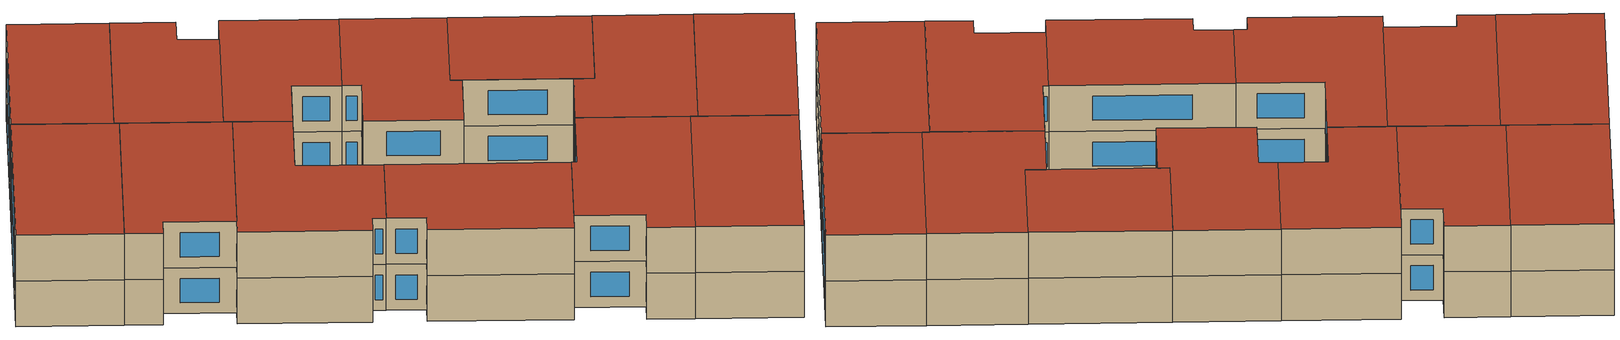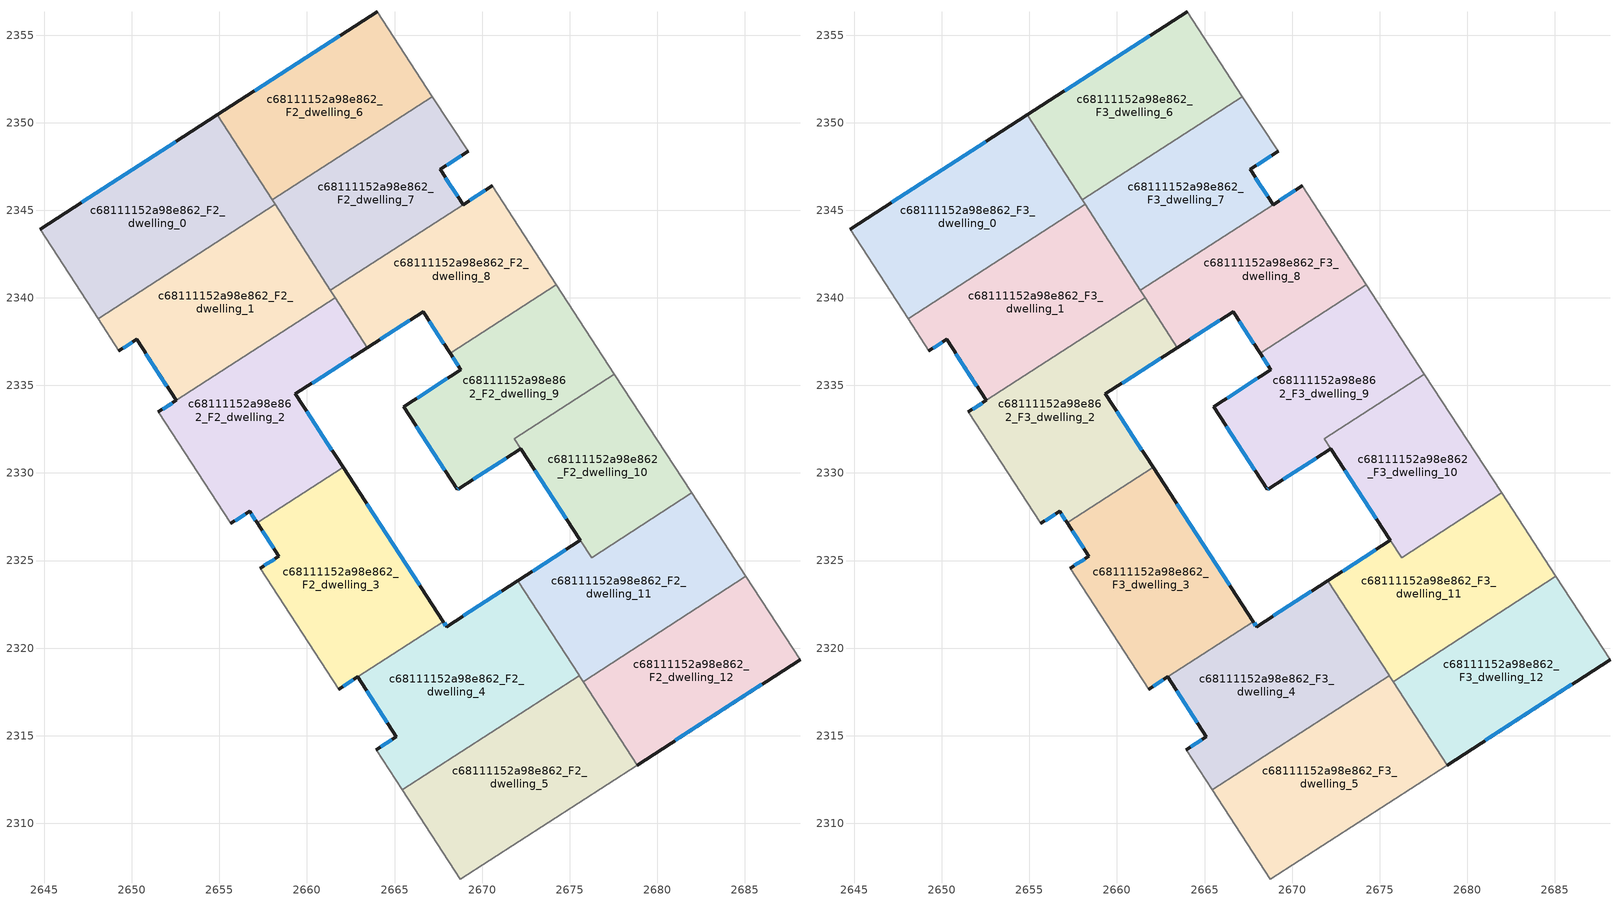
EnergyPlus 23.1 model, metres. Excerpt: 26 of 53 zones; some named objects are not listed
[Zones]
c68111152a98e862_F2_dwelling_0
 floor to c68111152a98e862_F1_dwelling_0 (EU_floor_Construction): 2654.88,2350.44 2658.17,2345.33 2648.07,2338.81 2644.76,2343.91 z6
 wall outside (EU_wall_Construction): 2654.88,2350.44 2644.76,2343.91 z6:9
 wall to c68111152a98e862_F2_dwelling_1 (EU_wall_Construction): 2648.07,2338.81 2658.17,2345.33 z6:9
 wall adiabatic (EU_wall_Construction): 2644.76,2343.91 2648.07,2338.81 z6:9
 wall to c68111152a98e862_F2_dwelling_6 (EU_wall_Construction): 2658.01,2345.59 2654.88,2350.44 z6:9
 wall to c68111152a98e862_F2_dwelling_7 (EU_wall_Construction): 2658.17,2345.33 2658.01,2345.59 z6:9
 window (EU_Window_Construction): 2652.5,2348.91 2647.13,2345.45 z6.7:8.3
c68111152a98e862_F2_dwelling_1
 floor to c68111152a98e862_F1_dwelling_1 (EU_floor_Construction): 2658.17,2345.33 2661.61,2340.01 2652.53,2334.15 2650.27,2337.63 2649.26,2336.97 2648.07,2338.81 z6
 wall outside (EU_wall_Construction): 2649.26,2336.97 2650.27,2337.63 2652.53,2334.15 z6:9
 wall adiabatic (EU_wall_Construction): 2648.07,2338.81 2649.26,2336.97 z6:9
 wall to c68111152a98e862_F2_dwelling_7 (EU_wall_Construction): 2661.34,2340.43 2658.17,2345.33 z6:9
 wall to c68111152a98e862_F2_dwelling_2 (EU_wall_Construction): 2652.53,2334.15 2661.61,2340.01 z6:9
 wall to c68111152a98e862_F2_dwelling_8 (EU_wall_Construction): 2661.61,2340.01 2661.34,2340.43 z6:9
 window (EU_Window_Construction): 2650.8,2336.81 2652,2334.96 / 2649.5,2337.13 2650.04,2337.47 z6.7:8.3
c68111152a98e862_F2_dwelling_10
 floor to c68111152a98e862_F1_dwelling_10 (EU_floor_Construction): 2677.56,2335.64 2681.96,2328.86 2676.25,2325.17 2671.84,2331.95 z6
 wall outside (EU_wall_Construction): 2672.2,2331.39 2675.61,2326.15 z6:9
 wall adiabatic (EU_wall_Construction): 2681.96,2328.86 2677.56,2335.64 z6:9
 wall to c68111152a98e862_F2_dwelling_11 (EU_wall_Construction): 2675.61,2326.15 2676.25,2325.17 2681.96,2328.86 z6:9
 wall to c68111152a98e862_F2_dwelling_9 (EU_wall_Construction): 2677.56,2335.64 2671.84,2331.95 2672.2,2331.39 z6:9
 window (EU_Window_Construction): 2673,2330.16 2674.81,2327.38 z6.7:8.3
c68111152a98e862_F2_dwelling_11
 floor to c68111152a98e862_F1_dwelling_11 (EU_floor_Construction): 2681.96,2328.86 2685.06,2324.09 2675.77,2318.09 2672.05,2323.85 2675.61,2326.15 2676.25,2325.17 z6
 wall outside (EU_wall_Construction): 2675.61,2326.15 2672.05,2323.85 z6:9
 wall adiabatic (EU_wall_Construction): 2685.06,2324.09 2681.96,2328.86 z6:9
 wall to c68111152a98e862_F2_dwelling_12 (EU_wall_Construction): 2675.77,2318.09 2685.06,2324.09 z6:9
 wall to c68111152a98e862_F2_dwelling_4 (EU_wall_Construction): 2672.05,2323.85 2675.54,2318.44 z6:9
 wall to c68111152a98e862_F2_dwelling_5 (EU_wall_Construction): 2675.54,2318.44 2675.77,2318.09 z6:9
 window (EU_Window_Construction): 2674.77,2325.61 2672.88,2324.39 z6.7:8.3
c68111152a98e862_F2_dwelling_12
 floor to c68111152a98e862_F1_dwelling_12 (EU_floor_Construction): 2685.06,2324.09 2688.15,2319.33 2678.84,2313.33 2675.77,2318.09 z6
 wall outside (EU_wall_Construction): 2678.84,2313.33 2688.15,2319.33 z6:9
 wall adiabatic (EU_wall_Construction): 2688.15,2319.33 2685.06,2324.09 z6:9
 wall to c68111152a98e862_F2_dwelling_5 (EU_wall_Construction): 2675.77,2318.09 2678.84,2313.33 z6:9
 window (EU_Window_Construction): 2681.03,2314.74 2685.97,2317.92 z6.7:8.3
c68111152a98e862_F2_dwelling_2
 floor to c68111152a98e862_F1_dwelling_2 (EU_floor_Construction): 2661.61,2340.01 2663.45,2337.16 2659.34,2334.51 2662.06,2330.33 2657.16,2327.16 2656.73,2327.82 2655.66,2327.12 2651.52,2333.49 z6
 wall outside (EU_wall_Construction): 2662.06,2330.33 2659.34,2334.51 2663.45,2337.16 / 2655.66,2327.12 2656.73,2327.82 2657.16,2327.16 / 2652.53,2334.15 2651.52,2333.49 z6:9
 wall to c68111152a98e862_F2_dwelling_3 (EU_wall_Construction): 2657.16,2327.16 2662.06,2330.33 z6:9
 wall adiabatic (EU_wall_Construction): 2651.52,2333.49 2655.66,2327.12 z6:9
 wall to c68111152a98e862_F2_dwelling_8 (EU_wall_Construction): 2663.45,2337.16 2661.61,2340.01 z6:9
 window (EU_Window_Construction): 2660.31,2335.13 2662.49,2336.54 / 2661.42,2331.31 2659.98,2333.53 / 2656.83,2327.66 2657.06,2327.31 / 2655.91,2327.28 2656.48,2327.65 / 2652.29,2333.99 2651.76,2333.65 z6.7:8.3
c68111152a98e862_F2_dwelling_3
 floor to c68111152a98e862_F1_dwelling_3 (EU_floor_Construction): 2662.06,2330.33 2667.78,2321.51 2661.8,2317.65 2657.32,2324.55 2658.4,2325.25 2657.16,2327.16 z6
 wall outside (EU_wall_Construction): 2657.16,2327.16 2658.4,2325.25 2657.32,2324.55 / 2667.78,2321.51 2662.06,2330.33 / 2661.8,2317.65 2662.89,2318.36 z6:9
 wall adiabatic (EU_wall_Construction): 2657.32,2324.55 2661.8,2317.65 z6:9
 wall to c68111152a98e862_F2_dwelling_4 (EU_wall_Construction): 2662.89,2318.36 2667.78,2321.51 z6:9
 window (EU_Window_Construction): 2657.45,2326.71 2658.11,2325.7 / 2666.44,2323.58 2663.41,2328.26 / 2658.15,2325.09 2657.57,2324.72 / 2662.06,2317.82 2662.64,2318.19 z6.7:8.3
c68111152a98e862_F2_dwelling_4
 floor to c68111152a98e862_F1_dwelling_4 (EU_floor_Construction): 2672.05,2323.85 2675.54,2318.44 2665.43,2311.91 2663.94,2314.19 2665.11,2314.94 2662.89,2318.36 2667.78,2321.51 2667.97,2321.22 z6
 wall outside (EU_wall_Construction): 2672.05,2323.85 2667.97,2321.22 2667.78,2321.51 / 2662.89,2318.36 2665.11,2314.94 2663.94,2314.19 z6:9
 wall to c68111152a98e862_F2_dwelling_5 (EU_wall_Construction): 2665.43,2311.91 2675.54,2318.44 z6:9
 wall adiabatic (EU_wall_Construction): 2663.94,2314.19 2665.43,2311.91 z6:9
 window (EU_Window_Construction): 2667.93,2321.29 2667.83,2321.45 / 2671.09,2323.23 2668.93,2321.84 / 2664.83,2314.77 2664.22,2314.37 / 2663.41,2317.55 2664.59,2315.74 z6.7:8.3
c68111152a98e862_F2_dwelling_5
 floor to c68111152a98e862_F1_dwelling_5 (EU_floor_Construction): 2675.77,2318.09 2678.84,2313.33 2668.74,2306.8 2665.43,2311.91 2675.54,2318.44 z6
 wall adiabatic (EU_wall_Construction): 2665.43,2311.91 2668.74,2306.8 2678.84,2313.33 z6:9
c68111152a98e862_F2_dwelling_6
 floor to c68111152a98e862_F1_dwelling_6 (EU_floor_Construction): 2664,2356.34 2667.15,2351.49 2658.01,2345.59 2654.88,2350.44 z6
 wall outside (EU_wall_Construction): 2664,2356.34 2654.88,2350.44 z6:9
 wall to c68111152a98e862_F2_dwelling_7 (EU_wall_Construction): 2658.01,2345.59 2667.15,2351.49 z6:9
 wall adiabatic (EU_wall_Construction): 2667.15,2351.49 2664,2356.34 z6:9
 window (EU_Window_Construction): 2661.86,2354.95 2657.02,2351.83 z6.7:8.3
c68111152a98e862_F2_dwelling_7
 floor to c68111152a98e862_F1_dwelling_7 (EU_floor_Construction): 2667.15,2351.49 2669.2,2348.36 2667.6,2347.33 2668.91,2345.32 2661.34,2340.43 2658.01,2345.59 z6
 wall outside (EU_wall_Construction): 2668.91,2345.32 2667.6,2347.33 2669.2,2348.36 z6:9
 wall to c68111152a98e862_F2_dwelling_8 (EU_wall_Construction): 2661.34,2340.43 2668.91,2345.32 z6:9
 wall adiabatic (EU_wall_Construction): 2669.2,2348.36 2667.15,2351.49 z6:9
 window (EU_Window_Construction): 2667.98,2347.57 2668.82,2348.12 / 2668.6,2345.79 2667.91,2346.86 z6.7:8.3
c68111152a98e862_F2_dwelling_8
 floor to c68111152a98e862_F1_dwelling_8 (EU_floor_Construction): 2670.58,2346.39 2674.24,2340.75 2668.18,2336.83 2666.63,2339.21 2663.45,2337.16 2661.34,2340.43 2668.91,2345.32 z6
 wall outside (EU_wall_Construction): 2663.45,2337.16 2666.63,2339.21 2668.18,2336.83 / 2670.58,2346.39 2668.91,2345.32 z6:9
 wall adiabatic (EU_wall_Construction): 2674.24,2340.75 2670.58,2346.39 z6:9
 wall to c68111152a98e862_F2_dwelling_9 (EU_wall_Construction): 2668.18,2336.83 2674.24,2340.75 z6:9
 window (EU_Window_Construction): 2666.99,2338.65 2667.81,2337.39 / 2664.2,2337.65 2665.88,2338.73 / 2670.19,2346.14 2669.3,2345.57 z6.7:8.3
c68111152a98e862_F2_dwelling_9
 floor to c68111152a98e862_F1_dwelling_9 (EU_floor_Construction): 2674.24,2340.75 2677.56,2335.64 2671.84,2331.95 2672.2,2331.39 2668.66,2329.1 2668.58,2329.06 2665.52,2333.78 2668.79,2335.89 2668.18,2336.83 z6
 wall outside (EU_wall_Construction): 2668.18,2336.83 2668.79,2335.89 2665.52,2333.78 2668.58,2329.06 2668.66,2329.1 2672.2,2331.39 z6:9
 wall adiabatic (EU_wall_Construction): 2677.56,2335.64 2674.24,2340.75 z6:9
 window (EU_Window_Construction): 2668.6,2329.07 2668.64,2329.09 / 2666.24,2332.67 2667.86,2330.17 / 2668.02,2335.4 2666.29,2334.28 / 2668.32,2336.61 2668.65,2336.11 / 2669.49,2329.64 2671.37,2330.85 z6.7:8.3
c68111152a98e862_F3_dwelling_0
 floor to c68111152a98e862_F2_dwelling_0 (EU_floor_Construction): 2654.88,2350.44 2658.17,2345.33 2648.07,2338.81 2644.76,2343.91 z9
 wall outside (EU_wall_Construction): 2654.88,2350.44 2644.76,2343.91 z9:12
 wall to c68111152a98e862_F3_dwelling_1 (EU_wall_Construction): 2648.07,2338.81 2658.17,2345.33 z9:12
 wall adiabatic (EU_wall_Construction): 2644.76,2343.91 2648.07,2338.81 z9:12
 wall to c68111152a98e862_F3_dwelling_6 (EU_wall_Construction): 2658.01,2345.59 2654.88,2350.44 z9:12
 wall to c68111152a98e862_F3_dwelling_7 (EU_wall_Construction): 2658.17,2345.33 2658.01,2345.59 z9:12
 window (EU_Window_Construction): 2652.5,2348.91 2647.13,2345.45 z9.7:11.3
 roof outside (EU_roof_Construction): 2658.17,2345.33 2654.88,2350.44 2644.76,2343.91 2648.07,2338.81 z12
c68111152a98e862_F3_dwelling_1
 floor to c68111152a98e862_F2_dwelling_1 (EU_floor_Construction): 2658.17,2345.33 2661.61,2340.01 2652.53,2334.15 2650.27,2337.63 2649.26,2336.97 2648.07,2338.81 z9
 wall outside (EU_wall_Construction): 2649.26,2336.97 2650.27,2337.63 2652.53,2334.15 z9:12
 wall adiabatic (EU_wall_Construction): 2648.07,2338.81 2649.26,2336.97 z9:12
 wall to c68111152a98e862_F3_dwelling_7 (EU_wall_Construction): 2661.34,2340.43 2658.17,2345.33 z9:12
 wall to c68111152a98e862_F3_dwelling_2 (EU_wall_Construction): 2652.53,2334.15 2661.61,2340.01 z9:12
 wall to c68111152a98e862_F3_dwelling_8 (EU_wall_Construction): 2661.61,2340.01 2661.34,2340.43 z9:12
 window (EU_Window_Construction): 2650.8,2336.81 2652,2334.96 / 2649.5,2337.13 2650.04,2337.47 z9.7:11.3
 roof outside (EU_roof_Construction): 2661.61,2340.01 2658.17,2345.33 2648.07,2338.81 2649.26,2336.97 2650.27,2337.63 2652.53,2334.15 z12
c68111152a98e862_F3_dwelling_10
 floor to c68111152a98e862_F2_dwelling_10 (EU_floor_Construction): 2677.56,2335.64 2681.96,2328.86 2676.25,2325.17 2671.84,2331.95 z9
 wall outside (EU_wall_Construction): 2672.2,2331.39 2675.61,2326.15 z9:12
 wall adiabatic (EU_wall_Construction): 2681.96,2328.86 2677.56,2335.64 z9:12
 wall to c68111152a98e862_F3_dwelling_11 (EU_wall_Construction): 2675.61,2326.15 2676.25,2325.17 2681.96,2328.86 z9:12
 wall to c68111152a98e862_F3_dwelling_9 (EU_wall_Construction): 2677.56,2335.64 2671.84,2331.95 2672.2,2331.39 z9:12
 window (EU_Window_Construction): 2673,2330.16 2674.81,2327.38 z9.7:11.3
 roof outside (EU_roof_Construction): 2681.96,2328.86 2677.56,2335.64 2671.84,2331.95 2676.25,2325.17 z12
c68111152a98e862_F3_dwelling_11
 floor to c68111152a98e862_F2_dwelling_11 (EU_floor_Construction): 2681.96,2328.86 2685.06,2324.09 2675.77,2318.09 2672.05,2323.85 2675.61,2326.15 2676.25,2325.17 z9
 wall outside (EU_wall_Construction): 2675.61,2326.15 2672.05,2323.85 z9:12
 wall adiabatic (EU_wall_Construction): 2685.06,2324.09 2681.96,2328.86 z9:12
 wall to c68111152a98e862_F3_dwelling_12 (EU_wall_Construction): 2675.77,2318.09 2685.06,2324.09 z9:12
 wall to c68111152a98e862_F3_dwelling_4 (EU_wall_Construction): 2672.05,2323.85 2675.54,2318.44 z9:12
 wall to c68111152a98e862_F3_dwelling_5 (EU_wall_Construction): 2675.54,2318.44 2675.77,2318.09 z9:12
 window (EU_Window_Construction): 2674.77,2325.61 2672.88,2324.39 z9.7:11.3
 roof outside (EU_roof_Construction): 2685.06,2324.09 2681.96,2328.86 2676.25,2325.17 2675.61,2326.15 2672.05,2323.85 2675.77,2318.09 z12
c68111152a98e862_F3_dwelling_12
 floor to c68111152a98e862_F2_dwelling_12 (EU_floor_Construction): 2685.06,2324.09 2688.15,2319.33 2678.84,2313.33 2675.77,2318.09 z9
 wall outside (EU_wall_Construction): 2678.84,2313.33 2688.15,2319.33 z9:12
 wall adiabatic (EU_wall_Construction): 2688.15,2319.33 2685.06,2324.09 z9:12
 wall to c68111152a98e862_F3_dwelling_5 (EU_wall_Construction): 2675.77,2318.09 2678.84,2313.33 z9:12
 window (EU_Window_Construction): 2681.03,2314.74 2685.97,2317.92 z9.7:11.3
 roof outside (EU_roof_Construction): 2688.15,2319.33 2685.06,2324.09 2675.77,2318.09 2678.84,2313.33 z12
c68111152a98e862_F3_dwelling_2
 floor to c68111152a98e862_F2_dwelling_2 (EU_floor_Construction): 2661.61,2340.01 2663.45,2337.16 2659.34,2334.51 2662.06,2330.33 2657.16,2327.16 2656.73,2327.82 2655.66,2327.12 2651.52,2333.49 z9
 wall outside (EU_wall_Construction): 2662.06,2330.33 2659.34,2334.51 2663.45,2337.16 / 2655.66,2327.12 2656.73,2327.82 2657.16,2327.16 / 2652.53,2334.15 2651.52,2333.49 z9:12
 wall to c68111152a98e862_F3_dwelling_3 (EU_wall_Construction): 2657.16,2327.16 2662.06,2330.33 z9:12
 wall adiabatic (EU_wall_Construction): 2651.52,2333.49 2655.66,2327.12 z9:12
 wall to c68111152a98e862_F3_dwelling_8 (EU_wall_Construction): 2663.45,2337.16 2661.61,2340.01 z9:12
 window (EU_Window_Construction): 2660.31,2335.13 2662.49,2336.54 / 2661.42,2331.31 2659.98,2333.53 / 2656.83,2327.66 2657.06,2327.31 / 2655.91,2327.28 2656.48,2327.65 / 2652.29,2333.99 2651.76,2333.65 z9.7:11.3
 roof outside (EU_roof_Construction): 2662.06,2330.33 2659.34,2334.51 2663.45,2337.16 2661.61,2340.01 2651.52,2333.49 2655.66,2327.12 2656.73,2327.82 2657.16,2327.16 z12
c68111152a98e862_F3_dwelling_3
 floor to c68111152a98e862_F2_dwelling_3 (EU_floor_Construction): 2662.06,2330.33 2667.78,2321.51 2661.8,2317.65 2657.32,2324.55 2658.4,2325.25 2657.16,2327.16 z9
 wall outside (EU_wall_Construction): 2657.16,2327.16 2658.4,2325.25 2657.32,2324.55 / 2667.78,2321.51 2662.06,2330.33 / 2661.8,2317.65 2662.89,2318.36 z9:12
 wall adiabatic (EU_wall_Construction): 2657.32,2324.55 2661.8,2317.65 z9:12
 wall to c68111152a98e862_F3_dwelling_4 (EU_wall_Construction): 2662.89,2318.36 2667.78,2321.51 z9:12
 window (EU_Window_Construction): 2657.45,2326.71 2658.11,2325.7 / 2666.44,2323.58 2663.41,2328.26 / 2658.15,2325.09 2657.57,2324.72 / 2662.06,2317.82 2662.64,2318.19 z9.7:11.3
 roof outside (EU_roof_Construction): 2667.78,2321.51 2662.06,2330.33 2657.16,2327.16 2658.4,2325.25 2657.32,2324.55 2661.8,2317.65 z12
c68111152a98e862_F3_dwelling_4
 floor to c68111152a98e862_F2_dwelling_4 (EU_floor_Construction): 2672.05,2323.85 2675.54,2318.44 2665.43,2311.91 2663.94,2314.19 2665.11,2314.94 2662.89,2318.36 2667.78,2321.51 2667.97,2321.22 z9
 wall outside (EU_wall_Construction): 2672.05,2323.85 2667.97,2321.22 2667.78,2321.51 / 2662.89,2318.36 2665.11,2314.94 2663.94,2314.19 z9:12
 wall to c68111152a98e862_F3_dwelling_5 (EU_wall_Construction): 2665.43,2311.91 2675.54,2318.44 z9:12
 wall adiabatic (EU_wall_Construction): 2663.94,2314.19 2665.43,2311.91 z9:12
 window (EU_Window_Construction): 2667.93,2321.29 2667.83,2321.45 / 2671.09,2323.23 2668.93,2321.84 / 2664.83,2314.77 2664.22,2314.37 / 2663.41,2317.55 2664.59,2315.74 z9.7:11.3
 roof outside (EU_roof_Construction): 2675.54,2318.44 2672.05,2323.85 2667.97,2321.22 2667.78,2321.51 2662.89,2318.36 2665.11,2314.94 2663.94,2314.19 2665.43,2311.91 z12
c68111152a98e862_F3_dwelling_5
 floor to c68111152a98e862_F2_dwelling_5 (EU_floor_Construction): 2675.77,2318.09 2678.84,2313.33 2668.74,2306.8 2665.43,2311.91 2675.54,2318.44 z9
 wall adiabatic (EU_wall_Construction): 2665.43,2311.91 2668.74,2306.8 2678.84,2313.33 z9:12
 roof outside (EU_roof_Construction): 2678.84,2313.33 2675.77,2318.09 2675.54,2318.44 2665.43,2311.91 2668.74,2306.8 z12
c68111152a98e862_F3_dwelling_6
 floor to c68111152a98e862_F2_dwelling_6 (EU_floor_Construction): 2664,2356.34 2667.15,2351.49 2658.01,2345.59 2654.88,2350.44 z9
 wall outside (EU_wall_Construction): 2664,2356.34 2654.88,2350.44 z9:12
 wall to c68111152a98e862_F3_dwelling_7 (EU_wall_Construction): 2658.01,2345.59 2667.15,2351.49 z9:12
 wall adiabatic (EU_wall_Construction): 2667.15,2351.49 2664,2356.34 z9:12
 window (EU_Window_Construction): 2661.86,2354.95 2657.02,2351.83 z9.7:11.3
 roof outside (EU_roof_Construction): 2667.15,2351.49 2664,2356.34 2654.88,2350.44 2658.01,2345.59 z12
c68111152a98e862_F3_dwelling_7
 floor to c68111152a98e862_F2_dwelling_7 (EU_floor_Construction): 2667.15,2351.49 2669.2,2348.36 2667.6,2347.33 2668.91,2345.32 2661.34,2340.43 2658.01,2345.59 z9
 wall outside (EU_wall_Construction): 2668.91,2345.32 2667.6,2347.33 2669.2,2348.36 z9:12
 wall to c68111152a98e862_F3_dwelling_8 (EU_wall_Construction): 2661.34,2340.43 2668.91,2345.32 z9:12
 wall adiabatic (EU_wall_Construction): 2669.2,2348.36 2667.15,2351.49 z9:12
 window (EU_Window_Construction): 2667.98,2347.57 2668.82,2348.12 / 2668.6,2345.79 2667.91,2346.86 z9.7:11.3
 roof outside (EU_roof_Construction): 2668.91,2345.32 2667.6,2347.33 2669.2,2348.36 2667.15,2351.49 2658.01,2345.59 2661.34,2340.43 z12
c68111152a98e862_F3_dwelling_8
 floor to c68111152a98e862_F2_dwelling_8 (EU_floor_Construction): 2670.58,2346.39 2674.24,2340.75 2668.18,2336.83 2666.63,2339.21 2663.45,2337.16 2661.34,2340.43 2668.91,2345.32 z9
 wall outside (EU_wall_Construction): 2663.45,2337.16 2666.63,2339.21 2668.18,2336.83 / 2670.58,2346.39 2668.91,2345.32 z9:12
 wall adiabatic (EU_wall_Construction): 2674.24,2340.75 2670.58,2346.39 z9:12
 wall to c68111152a98e862_F3_dwelling_9 (EU_wall_Construction): 2668.18,2336.83 2674.24,2340.75 z9:12
 window (EU_Window_Construction): 2666.99,2338.65 2667.81,2337.39 / 2664.2,2337.65 2665.88,2338.73 / 2670.19,2346.14 2669.3,2345.57 z9.7:11.3
 roof outside (EU_roof_Construction): 2674.24,2340.75 2670.58,2346.39 2668.91,2345.32 2661.34,2340.43 2663.45,2337.16 2666.63,2339.21 2668.18,2336.83 z12
c68111152a98e862_F3_dwelling_9
 floor to c68111152a98e862_F2_dwelling_9 (EU_floor_Construction): 2674.24,2340.75 2677.56,2335.64 2671.84,2331.95 2672.2,2331.39 2668.66,2329.1 2668.58,2329.06 2665.52,2333.78 2668.79,2335.89 2668.18,2336.83 z9
 wall outside (EU_wall_Construction): 2668.18,2336.83 2668.79,2335.89 2665.52,2333.78 2668.58,2329.06 2668.66,2329.1 2672.2,2331.39 z9:12
 wall adiabatic (EU_wall_Construction): 2677.56,2335.64 2674.24,2340.75 z9:12
 window (EU_Window_Construction): 2668.6,2329.07 2668.64,2329.09 / 2666.24,2332.67 2667.86,2330.17 / 2668.02,2335.4 2666.29,2334.28 / 2668.32,2336.61 2668.65,2336.11 / 2669.49,2329.64 2671.37,2330.85 z9.7:11.3
 roof outside (EU_roof_Construction): 2672.2,2331.39 2671.84,2331.95 2677.56,2335.64 2674.24,2340.75 2668.18,2336.83 2668.79,2335.89 2665.52,2333.78 2668.58,2329.06 2668.66,2329.1 z12
[Building]
EU S2 Campaign: North Axis=0; Terrain=City; Solar Distribution=FullExterior
[Site:Location]
Budapest.Ferenc.Liszt.Intl.AP: Latitude=47.437; Longitude=19.256; Time Zone=1; Elevation=185
[SizingPeriod:WeatherFileDays]
AnnualSizingPeriod: Begin Month=1; Begin Day of Month=1; End Month=12; End Day of Month=31; Day of Week for Start Day=Monday; Use Weather File Daylight Saving Period=No; Use Weather File Rain and Snow Indicators=No
[MATERIAL]
EU_InternalMass_Material: Roughness=MediumRough; Thickness=0.1; Conductivity=1; Density=1800; Specific Heat=900; Thermal Absorptance=0.9; Solar Absorptance=0.7; Visible Absorptance=0.7
[MATERIAL:NOMASS] Roughness=MediumRough; Thermal Absorptance=0.9; Solar Absorptance=0.7; Visible Absorptance=0.7
Name | Thermal Resistance
EU_wall_NoMass | 0.832559
EU_roof_NoMass | 1.39638
EU_floor_NoMass | 0.872794
[WINDOWMATERIAL:SIMPLEGLAZINGSYSTEM]
EU_Window_SimpleGlazing: UFactor=2.79869; Solar Heat Gain Coefficient=0.75; Visible Transmittance=0.75
[CONSTRUCTION]
EU_wall_Construction: EU_wall_NoMass
EU_roof_Construction: EU_roof_NoMass
EU_floor_Construction: EU_floor_NoMass
EU_Window_Construction: EU_Window_SimpleGlazing
EU_InternalMass_Construction: EU_InternalMass_Material
[ZONE] Type=1; Multiplier=1; Ceiling Height=autocalculate; Floor Area=autocalculate; Part of Total Floor Area=Yes
Name | Volume
c68111152a98e862_F2_dwelling_0; c68111152a98e862_F3_dwelling_0 | 219.628
c68111152a98e862_F2_dwelling_1; c68111152a98e862_F3_dwelling_1 | 213.625
c68111152a98e862_F2_dwelling_10; c68111152a98e862_F3_dwelling_10 | 165.129
c68111152a98e862_F2_dwelling_11; c68111152a98e862_F3_dwelling_11 | 203.376
c68111152a98e862_F2_dwelling_12; c68111152a98e862_F3_dwelling_12 | 188.462
c68111152a98e862_F2_dwelling_2; c68111152a98e862_F3_dwelling_2 | 225.628
c68111152a98e862_F2_dwelling_3; c68111152a98e862_F3_dwelling_3 | 215.685
c68111152a98e862_F2_dwelling_4; c68111152a98e862_F3_dwelling_4 | 223.57
c68111152a98e862_F2_dwelling_5; c68111152a98e862_F3_dwelling_5 | 219.636
c68111152a98e862_F2_dwelling_6; c68111152a98e862_F3_dwelling_6 | 188.47
c68111152a98e862_F2_dwelling_7; c68111152a98e862_F3_dwelling_7 | 187.031
c68111152a98e862_F2_dwelling_8; c68111152a98e862_F3_dwelling_8 | 189.895
c68111152a98e862_F2_dwelling_9; c68111152a98e862_F3_dwelling_9 | 198.41
[INTERNALMASS] Construction=EU_InternalMass_Construction
Name | Zone or ZoneList | Surface Area
c68111152a98e862_F2_dwelling_0_EU_InternalMass | c68111152a98e862_F2_dwelling_0 | 73.2091
c68111152a98e862_F2_dwelling_1_EU_InternalMass | c68111152a98e862_F2_dwelling_1 | 71.2082
c68111152a98e862_F2_dwelling_2_EU_InternalMass | c68111152a98e862_F2_dwelling_2 | 75.2106
c68111152a98e862_F2_dwelling_3_EU_InternalMass | c68111152a98e862_F2_dwelling_3 | 71.897
c68111152a98e862_F2_dwelling_4_EU_InternalMass | c68111152a98e862_F2_dwelling_4 | 74.5231
c68111152a98e862_F2_dwelling_5_EU_InternalMass | c68111152a98e862_F2_dwelling_5 | 73.2135
c68111152a98e862_F2_dwelling_6_EU_InternalMass | c68111152a98e862_F2_dwelling_6 | 62.8234
c68111152a98e862_F2_dwelling_7_EU_InternalMass | c68111152a98e862_F2_dwelling_7 | 62.3437
c68111152a98e862_F2_dwelling_8_EU_InternalMass | c68111152a98e862_F2_dwelling_8 | 63.2983
c68111152a98e862_F2_dwelling_9_EU_InternalMass | c68111152a98e862_F2_dwelling_9 | 66.1367
c68111152a98e862_F2_dwelling_10_EU_InternalMass | c68111152a98e862_F2_dwelling_10 | 55.0625
c68111152a98e862_F2_dwelling_11_EU_InternalMass | c68111152a98e862_F2_dwelling_11 | 67.7932
c68111152a98e862_F2_dwelling_12_EU_InternalMass | c68111152a98e862_F2_dwelling_12 | 62.8207
c68111152a98e862_F3_dwelling_0_EU_InternalMass | c68111152a98e862_F3_dwelling_0 | 73.2091
c68111152a98e862_F3_dwelling_1_EU_InternalMass | c68111152a98e862_F3_dwelling_1 | 71.2082
c68111152a98e862_F3_dwelling_2_EU_InternalMass | c68111152a98e862_F3_dwelling_2 | 75.2106
c68111152a98e862_F3_dwelling_3_EU_InternalMass | c68111152a98e862_F3_dwelling_3 | 71.897
c68111152a98e862_F3_dwelling_4_EU_InternalMass | c68111152a98e862_F3_dwelling_4 | 74.5231
c68111152a98e862_F3_dwelling_5_EU_InternalMass | c68111152a98e862_F3_dwelling_5 | 73.2135
c68111152a98e862_F3_dwelling_6_EU_InternalMass | c68111152a98e862_F3_dwelling_6 | 62.8234
c68111152a98e862_F3_dwelling_7_EU_InternalMass | c68111152a98e862_F3_dwelling_7 | 62.3437
c68111152a98e862_F3_dwelling_8_EU_InternalMass | c68111152a98e862_F3_dwelling_8 | 63.2983
c68111152a98e862_F3_dwelling_9_EU_InternalMass | c68111152a98e862_F3_dwelling_9 | 66.1367
c68111152a98e862_F3_dwelling_10_EU_InternalMass | c68111152a98e862_F3_dwelling_10 | 55.0625
c68111152a98e862_F3_dwelling_11_EU_InternalMass | c68111152a98e862_F3_dwelling_11 | 67.7932
c68111152a98e862_F3_dwelling_12_EU_InternalMass | c68111152a98e862_F3_dwelling_12 | 62.8207
[OTHEREQUIPMENT] Fuel Type=Electricity; Design Level Calculation Method=Watts/Area; Power per Zone Floor Area=1; Fraction Latent=0; Fraction Radiant=0; Fraction Lost=0; Carbon Dioxide Generation Rate=0; EndUse Subcategory=EU_Step8_InternalGains
Name | Zone or ZoneList or Space or SpaceList | Schedule
EU_Step8_InternalGain_c68111152a98e862_F2_dwelling_0_f000 | c68111152a98e862_F2_dwelling_0 | EU_Step8_GainSchedule_c68111152a98e862_F2_dwelling_0_f000
EU_Step8_InternalGain_c68111152a98e862_F2_dwelling_1_f000 | c68111152a98e862_F2_dwelling_1 | EU_Step8_GainSchedule_c68111152a98e862_F2_dwelling_1_f000
EU_Step8_InternalGain_c68111152a98e862_F2_dwelling_2_f000 | c68111152a98e862_F2_dwelling_2 | EU_Step8_GainSchedule_c68111152a98e862_F2_dwelling_2_f000
EU_Step8_InternalGain_c68111152a98e862_F2_dwelling_3_f000 | c68111152a98e862_F2_dwelling_3 | EU_Step8_GainSchedule_c68111152a98e862_F2_dwelling_3_f000
EU_Step8_InternalGain_c68111152a98e862_F2_dwelling_4_f000 | c68111152a98e862_F2_dwelling_4 | EU_Step8_GainSchedule_c68111152a98e862_F2_dwelling_4_f000
EU_Step8_InternalGain_c68111152a98e862_F2_dwelling_5_f000 | c68111152a98e862_F2_dwelling_5 | EU_Step8_GainSchedule_c68111152a98e862_F2_dwelling_5_f000
EU_Step8_InternalGain_c68111152a98e862_F2_dwelling_6_f000 | c68111152a98e862_F2_dwelling_6 | EU_Step8_GainSchedule_c68111152a98e862_F2_dwelling_6_f000
EU_Step8_InternalGain_c68111152a98e862_F2_dwelling_7_f000 | c68111152a98e862_F2_dwelling_7 | EU_Step8_GainSchedule_c68111152a98e862_F2_dwelling_7_f000
EU_Step8_InternalGain_c68111152a98e862_F2_dwelling_8_f000 | c68111152a98e862_F2_dwelling_8 | EU_Step8_GainSchedule_c68111152a98e862_F2_dwelling_8_f000
EU_Step8_InternalGain_c68111152a98e862_F2_dwelling_9_f000 | c68111152a98e862_F2_dwelling_9 | EU_Step8_GainSchedule_c68111152a98e862_F2_dwelling_9_f000
EU_Step8_InternalGain_c68111152a98e862_F2_dwelling_10_f000 | c68111152a98e862_F2_dwelling_10 | EU_Step8_GainSchedule_c68111152a98e862_F2_dwelling_10_f000
EU_Step8_InternalGain_c68111152a98e862_F2_dwelling_11_f000 | c68111152a98e862_F2_dwelling_11 | EU_Step8_GainSchedule_c68111152a98e862_F2_dwelling_11_f000
EU_Step8_InternalGain_c68111152a98e862_F2_dwelling_12_f000 | c68111152a98e862_F2_dwelling_12 | EU_Step8_GainSchedule_c68111152a98e862_F2_dwelling_12_f000
EU_Step8_InternalGain_c68111152a98e862_F3_dwelling_0_f000 | c68111152a98e862_F3_dwelling_0 | EU_Step8_GainSchedule_c68111152a98e862_F3_dwelling_0_f000
EU_Step8_InternalGain_c68111152a98e862_F3_dwelling_1_f000 | c68111152a98e862_F3_dwelling_1 | EU_Step8_GainSchedule_c68111152a98e862_F3_dwelling_1_f000
EU_Step8_InternalGain_c68111152a98e862_F3_dwelling_2_f000 | c68111152a98e862_F3_dwelling_2 | EU_Step8_GainSchedule_c68111152a98e862_F3_dwelling_2_f000
EU_Step8_InternalGain_c68111152a98e862_F3_dwelling_3_f000 | c68111152a98e862_F3_dwelling_3 | EU_Step8_GainSchedule_c68111152a98e862_F3_dwelling_3_f000
EU_Step8_InternalGain_c68111152a98e862_F3_dwelling_4_f000 | c68111152a98e862_F3_dwelling_4 | EU_Step8_GainSchedule_c68111152a98e862_F3_dwelling_4_f000
EU_Step8_InternalGain_c68111152a98e862_F3_dwelling_5_f000 | c68111152a98e862_F3_dwelling_5 | EU_Step8_GainSchedule_c68111152a98e862_F3_dwelling_5_f000
EU_Step8_InternalGain_c68111152a98e862_F3_dwelling_6_f000 | c68111152a98e862_F3_dwelling_6 | EU_Step8_GainSchedule_c68111152a98e862_F3_dwelling_6_f000
EU_Step8_InternalGain_c68111152a98e862_F3_dwelling_7_f000 | c68111152a98e862_F3_dwelling_7 | EU_Step8_GainSchedule_c68111152a98e862_F3_dwelling_7_f000
EU_Step8_InternalGain_c68111152a98e862_F3_dwelling_8_f000 | c68111152a98e862_F3_dwelling_8 | EU_Step8_GainSchedule_c68111152a98e862_F3_dwelling_8_f000
EU_Step8_InternalGain_c68111152a98e862_F3_dwelling_9_f000 | c68111152a98e862_F3_dwelling_9 | EU_Step8_GainSchedule_c68111152a98e862_F3_dwelling_9_f000
EU_Step8_InternalGain_c68111152a98e862_F3_dwelling_10_f000 | c68111152a98e862_F3_dwelling_10 | EU_Step8_GainSchedule_c68111152a98e862_F3_dwelling_10_f000
EU_Step8_InternalGain_c68111152a98e862_F3_dwelling_11_f000 | c68111152a98e862_F3_dwelling_11 | EU_Step8_GainSchedule_c68111152a98e862_F3_dwelling_11_f000
EU_Step8_InternalGain_c68111152a98e862_F3_dwelling_12_f000 | c68111152a98e862_F3_dwelling_12 | EU_Step8_GainSchedule_c68111152a98e862_F3_dwelling_12_f000
[ZONEVENTILATION:DESIGNFLOWRATE] Schedule=EU_AlwaysOn; Design Flow Rate Calculation Method=AirChanges/Hour; Air Changes per Hour=0.475469; Ventilation Type=Natural; Fan Pressure Rise=0; Fan Total Efficiency=1; Constant Term Coefficient=1; Temperature Term Coefficient=0; Velocity Term Coefficient=0; Velocity Squared Term Coefficient=0; Minimum Indoor Temperature=-100; Maximum Indoor Temperature=100; Delta Temperature=-100; Minimum Outdoor Temperature=-100; Maximum Outdoor Temperature=100; Maximum Wind Speed=40
Name | Zone or ZoneList or Space or SpaceList
EU_ConstantAir_c68111152a98e862_F2_dwelling_0 | c68111152a98e862_F2_dwelling_0
EU_ConstantAir_c68111152a98e862_F2_dwelling_1 | c68111152a98e862_F2_dwelling_1
EU_ConstantAir_c68111152a98e862_F2_dwelling_2 | c68111152a98e862_F2_dwelling_2
EU_ConstantAir_c68111152a98e862_F2_dwelling_3 | c68111152a98e862_F2_dwelling_3
EU_ConstantAir_c68111152a98e862_F2_dwelling_4 | c68111152a98e862_F2_dwelling_4
EU_ConstantAir_c68111152a98e862_F2_dwelling_5 | c68111152a98e862_F2_dwelling_5
EU_ConstantAir_c68111152a98e862_F2_dwelling_6 | c68111152a98e862_F2_dwelling_6
EU_ConstantAir_c68111152a98e862_F2_dwelling_7 | c68111152a98e862_F2_dwelling_7
EU_ConstantAir_c68111152a98e862_F2_dwelling_8 | c68111152a98e862_F2_dwelling_8
EU_ConstantAir_c68111152a98e862_F2_dwelling_9 | c68111152a98e862_F2_dwelling_9
EU_ConstantAir_c68111152a98e862_F2_dwelling_10 | c68111152a98e862_F2_dwelling_10
EU_ConstantAir_c68111152a98e862_F2_dwelling_11 | c68111152a98e862_F2_dwelling_11
EU_ConstantAir_c68111152a98e862_F2_dwelling_12 | c68111152a98e862_F2_dwelling_12
EU_ConstantAir_c68111152a98e862_F3_dwelling_0 | c68111152a98e862_F3_dwelling_0
EU_ConstantAir_c68111152a98e862_F3_dwelling_1 | c68111152a98e862_F3_dwelling_1
EU_ConstantAir_c68111152a98e862_F3_dwelling_2 | c68111152a98e862_F3_dwelling_2
EU_ConstantAir_c68111152a98e862_F3_dwelling_3 | c68111152a98e862_F3_dwelling_3
EU_ConstantAir_c68111152a98e862_F3_dwelling_4 | c68111152a98e862_F3_dwelling_4
EU_ConstantAir_c68111152a98e862_F3_dwelling_5 | c68111152a98e862_F3_dwelling_5
EU_ConstantAir_c68111152a98e862_F3_dwelling_6 | c68111152a98e862_F3_dwelling_6
EU_ConstantAir_c68111152a98e862_F3_dwelling_7 | c68111152a98e862_F3_dwelling_7
EU_ConstantAir_c68111152a98e862_F3_dwelling_8 | c68111152a98e862_F3_dwelling_8
EU_ConstantAir_c68111152a98e862_F3_dwelling_9 | c68111152a98e862_F3_dwelling_9
EU_ConstantAir_c68111152a98e862_F3_dwelling_10 | c68111152a98e862_F3_dwelling_10
EU_ConstantAir_c68111152a98e862_F3_dwelling_11 | c68111152a98e862_F3_dwelling_11
EU_ConstantAir_c68111152a98e862_F3_dwelling_12 | c68111152a98e862_F3_dwelling_12
[HVACTEMPLATE:ZONE:IDEALLOADSAIRSYSTEM] System Availability Schedule=EU_AlwaysOn; Maximum Heating Supply Air Temperature=50; Minimum Cooling Supply Air Temperature=13; Maximum Heating Supply Air Humidity Ratio=0.0156; Minimum Cooling Supply Air Humidity Ratio=0.0077; Heating Limit=NoLimit; Cooling Limit=NoLimit; Heating Availability Schedule=EU_AlwaysOn; Cooling Availability Schedule=EU_CoolingOff; Dehumidification Control Type=ConstantSensibleHeatRatio; Cooling Sensible Heat Ratio=0.7; Dehumidification Setpoint=60; Humidification Control Type=None; Humidification Setpoint=30; Outdoor Air Method=None; Outdoor Air Flow Rate per Person=0.00944; Outdoor Air Flow Rate per Zone Floor Area=0; Outdoor Air Flow Rate per Zone=0; Demand Controlled Ventilation Type=None; Outdoor Air Economizer Type=NoEconomizer; Heat Recovery Type=None; Sensible Heat Recovery Effectiveness=0.7; Latent Heat Recovery Effectiveness=0.65
Name | Template Thermostat
c68111152a98e862_F2_dwelling_0 | EU_HeatOnly_c68111152a98e862_F2_dwelling_0
c68111152a98e862_F2_dwelling_1 | EU_HeatOnly_c68111152a98e862_F2_dwelling_1
c68111152a98e862_F2_dwelling_2 | EU_HeatOnly_c68111152a98e862_F2_dwelling_2
c68111152a98e862_F2_dwelling_3 | EU_HeatOnly_c68111152a98e862_F2_dwelling_3
c68111152a98e862_F2_dwelling_4 | EU_HeatOnly_c68111152a98e862_F2_dwelling_4
c68111152a98e862_F2_dwelling_5 | EU_HeatOnly_c68111152a98e862_F2_dwelling_5
c68111152a98e862_F2_dwelling_6 | EU_HeatOnly_c68111152a98e862_F2_dwelling_6
c68111152a98e862_F2_dwelling_7 | EU_HeatOnly_c68111152a98e862_F2_dwelling_7
c68111152a98e862_F2_dwelling_8 | EU_HeatOnly_c68111152a98e862_F2_dwelling_8
c68111152a98e862_F2_dwelling_9 | EU_HeatOnly_c68111152a98e862_F2_dwelling_9
c68111152a98e862_F2_dwelling_10 | EU_HeatOnly_c68111152a98e862_F2_dwelling_10
c68111152a98e862_F2_dwelling_11 | EU_HeatOnly_c68111152a98e862_F2_dwelling_11
c68111152a98e862_F2_dwelling_12 | EU_HeatOnly_c68111152a98e862_F2_dwelling_12
c68111152a98e862_F3_dwelling_0 | EU_HeatOnly_c68111152a98e862_F3_dwelling_0
c68111152a98e862_F3_dwelling_1 | EU_HeatOnly_c68111152a98e862_F3_dwelling_1
c68111152a98e862_F3_dwelling_2 | EU_HeatOnly_c68111152a98e862_F3_dwelling_2
c68111152a98e862_F3_dwelling_3 | EU_HeatOnly_c68111152a98e862_F3_dwelling_3
c68111152a98e862_F3_dwelling_4 | EU_HeatOnly_c68111152a98e862_F3_dwelling_4
c68111152a98e862_F3_dwelling_5 | EU_HeatOnly_c68111152a98e862_F3_dwelling_5
c68111152a98e862_F3_dwelling_6 | EU_HeatOnly_c68111152a98e862_F3_dwelling_6
c68111152a98e862_F3_dwelling_7 | EU_HeatOnly_c68111152a98e862_F3_dwelling_7
c68111152a98e862_F3_dwelling_8 | EU_HeatOnly_c68111152a98e862_F3_dwelling_8
c68111152a98e862_F3_dwelling_9 | EU_HeatOnly_c68111152a98e862_F3_dwelling_9
c68111152a98e862_F3_dwelling_10 | EU_HeatOnly_c68111152a98e862_F3_dwelling_10
c68111152a98e862_F3_dwelling_11 | EU_HeatOnly_c68111152a98e862_F3_dwelling_11
c68111152a98e862_F3_dwelling_12 | EU_HeatOnly_c68111152a98e862_F3_dwelling_12
[SIZING:ZONE] Zone Cooling Design Supply Air Temperature Input Method=SupplyAirTemperature; Zone Cooling Design Supply Air Temperature=13; Zone Heating Design Supply Air Temperature Input Method=SupplyAirTemperature; Zone Heating Design Supply Air Temperature=50; Zone Cooling Design Supply Air Humidity Ratio=0.008; Zone Heating Design Supply Air Humidity Ratio=0.008; Cooling Design Air Flow Method=DesignDay; Cooling Design Air Flow Rate=0; Cooling Minimum Air Flow per Zone Floor Area=0.000762; Cooling Minimum Air Flow=0; Cooling Minimum Air Flow Fraction=0.2; Heating Design Air Flow Method=DesignDay; Heating Design Air Flow Rate=0; Heating Maximum Air Flow per Zone Floor Area=0.002032; Heating Maximum Air Flow=0.141576; Heating Maximum Air Flow Fraction=0.3; Account for Dedicated Outdoor Air System=No; Dedicated Outdoor Air System Control Strategy=NeutralSupplyAir; Dedicated Outdoor Air Low Setpoint Temperature for Design=autosize; Dedicated Outdoor Air High Setpoint Temperature for Design=autosize; Zone Load Sizing Method=Sensible Load Only No Latent Load; Zone Latent Cooling Design Supply Air Humidity Ratio Input Method=HumidityRatioDifference; Zone Cooling Design Supply Air Humidity Ratio Difference=0.005; Zone Latent Heating Design Supply Air Humidity Ratio Input Method=HumidityRatioDifference; Zone Humidification Design Supply Air Humidity Ratio Difference=0.005
c68111152a98e862_F2_dwelling_0; c68111152a98e862_F2_dwelling_1; c68111152a98e862_F2_dwelling_2; c68111152a98e862_F2_dwelling_3; c68111152a98e862_F2_dwelling_4; c68111152a98e862_F2_dwelling_5; c68111152a98e862_F2_dwelling_6; c68111152a98e862_F2_dwelling_7; c68111152a98e862_F2_dwelling_8; c68111152a98e862_F2_dwelling_9; c68111152a98e862_F2_dwelling_10; c68111152a98e862_F2_dwelling_11; c68111152a98e862_F2_dwelling_12; c68111152a98e862_F3_dwelling_0; c68111152a98e862_F3_dwelling_1; c68111152a98e862_F3_dwelling_2; c68111152a98e862_F3_dwelling_3; c68111152a98e862_F3_dwelling_4; c68111152a98e862_F3_dwelling_5; c68111152a98e862_F3_dwelling_6; c68111152a98e862_F3_dwelling_7; c68111152a98e862_F3_dwelling_8; c68111152a98e862_F3_dwelling_9; c68111152a98e862_F3_dwelling_10; c68111152a98e862_F3_dwelling_11; c68111152a98e862_F3_dwelling_12
[SCHEDULE:CONSTANT]
Name | Hourly Value
EU_AlwaysOn | 1
EU_CoolingOff | 0
[SCHEDULE:FILE] Column Number=1; Rows to Skip at Top=0; Number of Hours of Data=8760; Column Separator=Comma; Interpolate to Timestep=No; Minutes per Item=60; Adjust Schedule for Daylight Savings=Yes
Name | File
EU_Step8_GainSchedule_c68111152a98e862_F2_dwelling_0_f000 | ../../schedules/c68111152a98e862/c68111152a98e862_F2_dwelling_0_f000_gain.csv
EU_Step8_GainSchedule_c68111152a98e862_F2_dwelling_1_f000 | ../../schedules/c68111152a98e862/c68111152a98e862_F2_dwelling_1_f000_gain.csv
EU_Step8_GainSchedule_c68111152a98e862_F2_dwelling_2_f000 | ../../schedules/c68111152a98e862/c68111152a98e862_F2_dwelling_2_f000_gain.csv
EU_Step8_GainSchedule_c68111152a98e862_F2_dwelling_3_f000 | ../../schedules/c68111152a98e862/c68111152a98e862_F2_dwelling_3_f000_gain.csv
EU_Step8_GainSchedule_c68111152a98e862_F2_dwelling_4_f000 | ../../schedules/c68111152a98e862/c68111152a98e862_F2_dwelling_4_f000_gain.csv
EU_Step8_GainSchedule_c68111152a98e862_F2_dwelling_5_f000 | ../../schedules/c68111152a98e862/c68111152a98e862_F2_dwelling_5_f000_gain.csv
EU_Step8_GainSchedule_c68111152a98e862_F2_dwelling_6_f000 | ../../schedules/c68111152a98e862/c68111152a98e862_F2_dwelling_6_f000_gain.csv
EU_Step8_GainSchedule_c68111152a98e862_F2_dwelling_7_f000 | ../../schedules/c68111152a98e862/c68111152a98e862_F2_dwelling_7_f000_gain.csv
EU_Step8_GainSchedule_c68111152a98e862_F2_dwelling_8_f000 | ../../schedules/c68111152a98e862/c68111152a98e862_F2_dwelling_8_f000_gain.csv
EU_Step8_GainSchedule_c68111152a98e862_F2_dwelling_9_f000 | ../../schedules/c68111152a98e862/c68111152a98e862_F2_dwelling_9_f000_gain.csv
EU_Step8_GainSchedule_c68111152a98e862_F2_dwelling_10_f000 | ../../schedules/c68111152a98e862/c68111152a98e862_F2_dwelling_10_f000_gain.csv
EU_Step8_GainSchedule_c68111152a98e862_F2_dwelling_11_f000 | ../../schedules/c68111152a98e862/c68111152a98e862_F2_dwelling_11_f000_gain.csv
EU_Step8_GainSchedule_c68111152a98e862_F2_dwelling_12_f000 | ../../schedules/c68111152a98e862/c68111152a98e862_F2_dwelling_12_f000_gain.csv
EU_Step8_GainSchedule_c68111152a98e862_F3_dwelling_0_f000 | ../../schedules/c68111152a98e862/c68111152a98e862_F3_dwelling_0_f000_gain.csv
EU_Step8_GainSchedule_c68111152a98e862_F3_dwelling_1_f000 | ../../schedules/c68111152a98e862/c68111152a98e862_F3_dwelling_1_f000_gain.csv
EU_Step8_GainSchedule_c68111152a98e862_F3_dwelling_2_f000 | ../../schedules/c68111152a98e862/c68111152a98e862_F3_dwelling_2_f000_gain.csv
EU_Step8_GainSchedule_c68111152a98e862_F3_dwelling_3_f000 | ../../schedules/c68111152a98e862/c68111152a98e862_F3_dwelling_3_f000_gain.csv
EU_Step8_GainSchedule_c68111152a98e862_F3_dwelling_4_f000 | ../../schedules/c68111152a98e862/c68111152a98e862_F3_dwelling_4_f000_gain.csv
EU_Step8_GainSchedule_c68111152a98e862_F3_dwelling_5_f000 | ../../schedules/c68111152a98e862/c68111152a98e862_F3_dwelling_5_f000_gain.csv
EU_Step8_GainSchedule_c68111152a98e862_F3_dwelling_6_f000 | ../../schedules/c68111152a98e862/c68111152a98e862_F3_dwelling_6_f000_gain.csv
EU_Step8_GainSchedule_c68111152a98e862_F3_dwelling_7_f000 | ../../schedules/c68111152a98e862/c68111152a98e862_F3_dwelling_7_f000_gain.csv
EU_Step8_GainSchedule_c68111152a98e862_F3_dwelling_8_f000 | ../../schedules/c68111152a98e862/c68111152a98e862_F3_dwelling_8_f000_gain.csv
EU_Step8_GainSchedule_c68111152a98e862_F3_dwelling_9_f000 | ../../schedules/c68111152a98e862/c68111152a98e862_F3_dwelling_9_f000_gain.csv
EU_Step8_GainSchedule_c68111152a98e862_F3_dwelling_10_f000 | ../../schedules/c68111152a98e862/c68111152a98e862_F3_dwelling_10_f000_gain.csv
EU_Step8_GainSchedule_c68111152a98e862_F3_dwelling_11_f000 | ../../schedules/c68111152a98e862/c68111152a98e862_F3_dwelling_11_f000_gain.csv
EU_Step8_GainSchedule_c68111152a98e862_F3_dwelling_12_f000 | ../../schedules/c68111152a98e862/c68111152a98e862_F3_dwelling_12_f000_gain.csv
